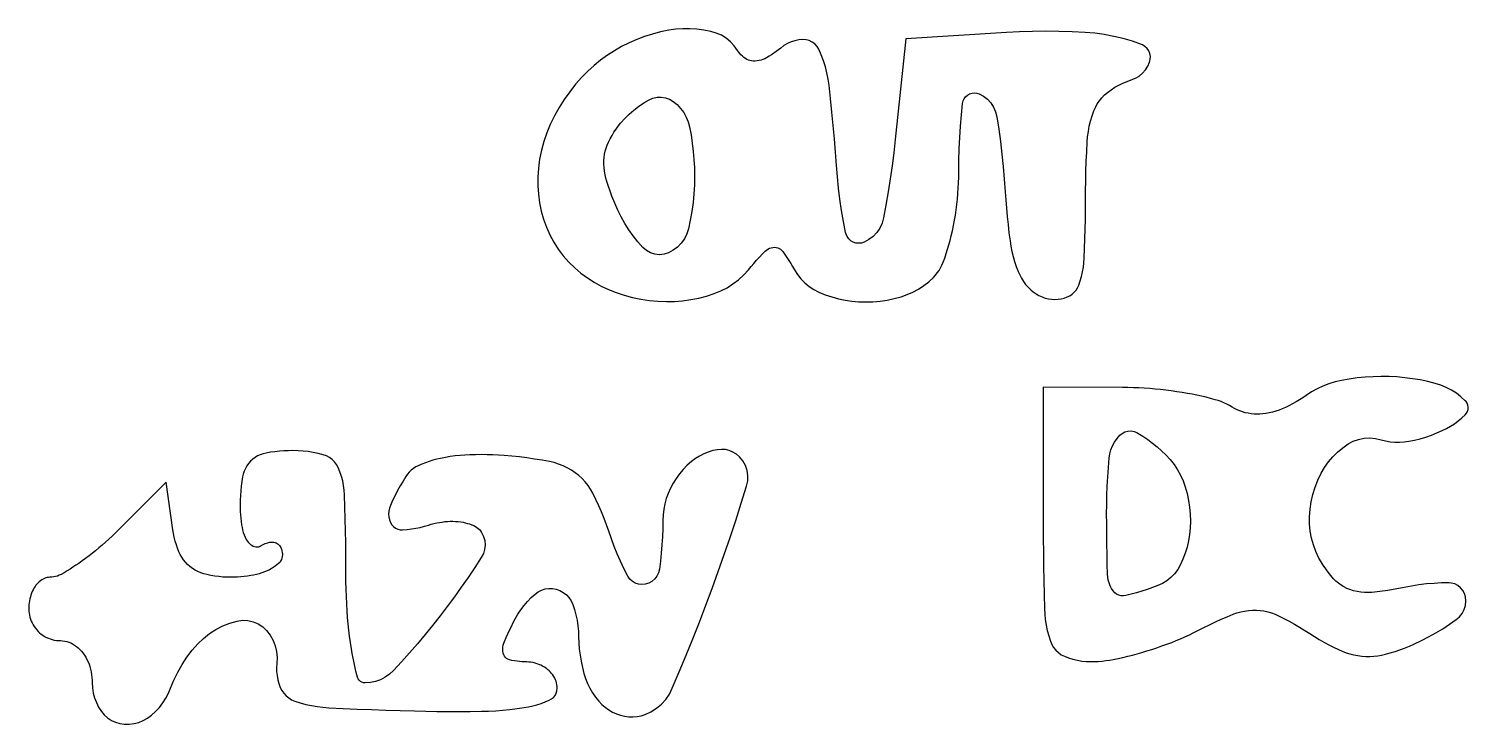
# Model space of a CAD drawing. Header units: millimetres. Extents: x -134 to 134, y -49 to 49.
# Drawn here: x -95.96 to -88.96, y -12.38 to -9 of the extents above; entities that cross this region are included whole.
import ezdxf

# ---------------------------------------------------------------- set-up
doc = ezdxf.new("R2010")
doc.units = ezdxf.units.MM
doc.header["$LTSCALE"] = 10
doc.header["$MEASUREMENT"] = 0

# ---------------------------------------------------------------- blocks, each defined once
blk = doc.blocks.new('DT0B-ULTRA_v_1')
at = {"color": 7, "linetype": 'Continuous', "lineweight": -3}
for points in [[(-93.2724, -9.2329, 0), (-93.3033, -9.2676, 0), (-93.3323, -9.3041, 0), (-93.3592, -9.342, 0), (-93.384, -9.3814, 0), (-93.4066, -9.4221, 0), (-93.427, -9.4639, 0), (-93.4438, -9.5047, 0), (-93.458, -9.5465, 0), (-93.4695, -9.5891, 0), (-93.4783, -9.6323, 0), (-93.4842, -9.6761, 0), (-93.4873, -9.7201, 0), (-93.4875, -9.7616, 0), (-93.4847, -9.8031, 0), (-93.4791, -9.8442, 0), (-93.4706, -9.8849, 0), (-93.4593, -9.9248, 0), (-93.4452, -9.9639, 0), (-93.4288, -10.0008, 0), (-93.4096, -10.0364, 0), (-93.3878, -10.0704, 0), (-93.3635, -10.1026, 0), (-93.3368, -10.133, 0), (-93.3079, -10.1612, 0), (-93.2779, -10.1866, 0), (-93.2463, -10.21, 0), (-93.2133, -10.2313, 0), (-93.1789, -10.2503, 0), (-93.1433, -10.2671, 0), (-93.1067, -10.2815, 0), (-93.0671, -10.2944, 0), (-93.0268, -10.3051, 0), (-92.986, -10.3135, 0), (-92.9448, -10.3197, 0), (-92.9033, -10.3236, 0), (-92.8617, -10.3252, 0), (-92.8222, -10.3245, 0), (-92.7828, -10.3215, 0), (-92.7436, -10.3162, 0), (-92.7048, -10.3086, 0), (-92.6666, -10.2987, 0), (-92.6289, -10.2866, 0), (-92.5972, -10.2738, 0), (-92.5668, -10.2582, 0), (-92.5379, -10.2399, 0), (-92.5107, -10.2191, 0), (-92.4856, -10.1959, 0), (-92.4626, -10.1706, 0), (-92.4495, -10.1552, 0), (-92.4363, -10.1399, 0), (-92.4229, -10.1247, 0), (-92.4093, -10.1098, 0), (-92.3955, -10.095, 0), (-92.3815, -10.0805, 0), (-92.3752, -10.0748, 0), (-92.3683, -10.0701, 0), (-92.3607, -10.0663, 0), (-92.3528, -10.0636, 0), (-92.3445, -10.0619, 0), (-92.3361, -10.0613, 0), (-92.3283, -10.062, 0), (-92.3206, -10.0638, 0), (-92.3133, -10.0668, 0), (-92.3066, -10.071, 0), (-92.3007, -10.0761, 0), (-92.2956, -10.0821, 0), (-92.2855, -10.0964, 0), (-92.2757, -10.1109, 0), (-92.2662, -10.1256, 0), (-92.2569, -10.1404, 0), (-92.2479, -10.1554, 0), (-92.2393, -10.1706, 0), (-92.2246, -10.1938, 0), (-92.2076, -10.2153, 0), (-92.1883, -10.2348, 0), (-92.1671, -10.2522, 0), (-92.1442, -10.2672, 0), (-92.1198, -10.2796, 0), (-92.089, -10.2922, 0), (-92.0575, -10.3029, 0), (-92.0254, -10.3117, 0), (-91.9929, -10.3185, 0), (-91.96, -10.3234, 0), (-91.9269, -10.3262, 0), (-91.8921, -10.3271, 0), (-91.8573, -10.326, 0), (-91.8227, -10.3229, 0), (-91.7883, -10.3179, 0), (-91.7542, -10.3108, 0), (-91.7206, -10.3018, 0), (-91.6915, -10.2918, 0), (-91.6632, -10.2794, 0), (-91.6361, -10.2647, 0), (-91.6103, -10.2478, 0), (-91.586, -10.2289, 0), (-91.5633, -10.208, 0), (-91.5533, -10.1972, 0), (-91.544, -10.1858, 0), (-91.5356, -10.1737, 0), (-91.5281, -10.1611, 0), (-91.5214, -10.148, 0), (-91.5157, -10.1344, 0), (-91.508, -10.1134, 0), (-91.5008, -10.0922, 0), (-91.4939, -10.0709, 0), (-91.4876, -10.0494, 0), (-91.4816, -10.0278, 0), (-91.4762, -10.0061, 0), (-91.4704, -9.9808, 0), (-91.4651, -9.9553, 0), (-91.4603, -9.9297, 0), (-91.456, -9.9041, 0), (-91.4523, -9.8784, 0), (-91.449, -9.8526, 0), (-91.4463, -9.8262, 0), (-91.444, -9.7998, 0), (-91.4422, -9.7734, 0), (-91.441, -9.7469, 0), (-91.4402, -9.7205, 0), (-91.44, -9.694, 0), (-91.4394, -9.6383, 0), (-91.4378, -9.5827, 0), (-91.4352, -9.5271, 0), (-91.4315, -9.4715, 0), (-91.4268, -9.4161, 0), (-91.421, -9.3607, 0), (-91.4184, -9.349, 0), (-91.4134, -9.338, 0), (-91.4063, -9.3283, 0), (-91.3972, -9.3203, 0), (-91.3868, -9.3144, 0), (-91.3753, -9.3108, 0), (-91.3633, -9.3096, 0), (-91.3513, -9.311, 0), (-91.3411, -9.3143, 0), (-91.3195, -9.3258, 0), (-91.3001, -9.3407, 0), (-91.2835, -9.3587, 0), (-91.2702, -9.3792, 0), (-91.2605, -9.4017, 0), (-91.2547, -9.4254, 0), (-91.2456, -9.486, 0), (-91.2375, -9.5468, 0), (-91.2303, -9.6076, 0), (-91.224, -9.6686, 0), (-91.2187, -9.7296, 0), (-91.2143, -9.7907, 0), (-91.2115, -9.8307, 0), (-91.2082, -9.8708, 0), (-91.2044, -9.9107, 0), (-91.2002, -9.9506, 0), (-91.1955, -9.9905, 0), (-91.1903, -10.0303, 0), (-91.1863, -10.0558, 0), (-91.1813, -10.0811, 0), (-91.1752, -10.1062, 0), (-91.168, -10.1309, 0), (-91.1598, -10.1554, 0), (-91.1506, -10.1795, 0), (-91.1433, -10.196, 0), (-91.1348, -10.2119, 0), (-91.1251, -10.2271, 0), (-91.1144, -10.2416, 0), (-91.1027, -10.2552, 0), (-91.09, -10.268, 0), (-91.0774, -10.2787, 0), (-91.064, -10.2882, 0), (-91.0497, -10.2963, 0), (-91.0346, -10.3031, 0), (-91.0191, -10.3084, 0), (-91.0031, -10.3122, 0), (-90.9877, -10.3144, 0), (-90.9722, -10.3151, 0), (-90.9568, -10.3143, 0), (-90.9415, -10.312, 0), (-90.9264, -10.3083, 0), (-90.9118, -10.3031, 0), (-90.8995, -10.2971, 0), (-90.8882, -10.2894, 0), (-90.878, -10.2803, 0), (-90.8691, -10.2698, 0), (-90.8618, -10.2583, 0), (-90.8561, -10.2458, 0), (-90.8488, -10.2245, 0), (-90.8426, -10.2028, 0), (-90.8375, -10.1808, 0), (-90.8336, -10.1586, 0), (-90.8308, -10.1362, 0), (-90.8293, -10.1137, 0), (-90.8274, -10.0668, 0), (-90.8259, -10.0198, 0), (-90.8247, -9.9728, 0), (-90.8238, -9.9258, 0), (-90.8233, -9.8788, 0), (-90.8232, -9.8318, 0), (-90.8229, -9.7846, 0), (-90.8223, -9.7373, 0), (-90.8211, -9.6901, 0), (-90.8195, -9.6429, 0), (-90.8175, -9.5958, 0), (-90.815, -9.5486, 0), (-90.8129, -9.5229, 0), (-90.8094, -9.4973, 0), (-90.8047, -9.4719, 0), (-90.7987, -9.4468, 0), (-90.7914, -9.4221, 0), (-90.7828, -9.3977, 0), (-90.7753, -9.3804, 0), (-90.7662, -9.3637, 0), (-90.7557, -9.348, 0), (-90.7438, -9.3333, 0), (-90.7306, -9.3198, 0), (-90.7162, -9.3074, 0), (-90.6986, -9.2945, 0), (-90.6803, -9.2826, 0), (-90.6612, -9.2719, 0), (-90.6416, -9.2623, 0), (-90.6214, -9.2538, 0), (-90.6008, -9.2466, 0), (-90.5809, -9.2386, 0), (-90.5625, -9.2276, 0), (-90.546, -9.2139, 0), (-90.5318, -9.1978, 0), (-90.5202, -9.1798, 0), (-90.5115, -9.1602, 0), (-90.5081, -9.1464, 0), (-90.5078, -9.1322, 0), (-90.5104, -9.1183, 0), (-90.5158, -9.1052, 0), (-90.5238, -9.0935, 0), (-90.5341, -9.0838, 0), (-90.5462, -9.0764, 0), (-90.5513, -9.0742, 0), (-90.5955, -9.0586, 0), (-90.6404, -9.0454, 0), (-90.6859, -9.0344, 0), (-90.732, -9.0257, 0), (-90.7784, -9.0193, 0), (-90.825, -9.0153, 0), (-90.8889, -9.0122, 0), (-90.9527, -9.0103, 0), (-91.0166, -9.0097, 0), (-91.0805, -9.0104, 0), (-91.1444, -9.0124, 0), (-91.2082, -9.0158, 0), (-91.6969, -9.0463, 0), (-91.7483, -9.5372, 0), (-91.7555, -9.6011, 0), (-91.7637, -9.6649, 0), (-91.7728, -9.7285, 0), (-91.7829, -9.792, 0), (-91.7939, -9.8554, 0), (-91.8059, -9.9186, 0), (-91.813, -9.9437, 0), (-91.824, -9.9674, 0), (-91.8386, -9.989, 0), (-91.8566, -10.0081, 0), (-91.8773, -10.024, 0), (-91.9003, -10.0364, 0), (-91.9132, -10.0405, 0), (-91.9267, -10.0419, 0), (-91.9402, -10.0404, 0), (-91.953, -10.0362, 0), (-91.9648, -10.0293, 0), (-91.9748, -10.0202, 0), (-91.9827, -10.0092, 0), (-91.9882, -9.9968, 0), (-91.99, -9.99, 0), (-92.0003, -9.9359, 0), (-92.0096, -9.8817, 0), (-92.0176, -9.8273, 0), (-92.0245, -9.7727, 0), (-92.0301, -9.718, 0), (-92.0346, -9.6631, 0), (-92.0395, -9.598, 0), (-92.0449, -9.5328, 0), (-92.0507, -9.4677, 0), (-92.0569, -9.4027, 0), (-92.0636, -9.3377, 0), (-92.0708, -9.2727, 0), (-92.0751, -9.2424, 0), (-92.0811, -9.2124, 0), (-92.0887, -9.1828, 0), (-92.0979, -9.1536, 0), (-92.1087, -9.125, 0), (-92.121, -9.097, 0), (-92.1292, -9.0834, 0), (-92.1399, -9.0715, 0), (-92.1526, -9.062, 0), (-92.167, -9.0551, 0), (-92.1824, -9.0511, 0), (-92.1983, -9.0501, 0), (-92.2177, -9.0519, 0), (-92.2369, -9.0558, 0), (-92.2555, -9.0617, 0), (-92.2733, -9.0697, 0), (-92.2901, -9.0795, 0), (-92.3058, -9.0912, 0), (-92.3166, -9.0999, 0), (-92.3277, -9.1083, 0), (-92.339, -9.1164, 0), (-92.3506, -9.1241, 0), (-92.3623, -9.1315, 0), (-92.3743, -9.1386, 0), (-92.3831, -9.1432, 0), (-92.3922, -9.147, 0), (-92.4016, -9.1502, 0), (-92.4112, -9.1526, 0), (-92.421, -9.1543, 0), (-92.4309, -9.1553, 0), (-92.4391, -9.1553, 0), (-92.4472, -9.1544, 0), (-92.4552, -9.1527, 0), (-92.463, -9.1501, 0), (-92.4705, -9.1468, 0), (-92.4775, -9.1426, 0), (-92.4851, -9.1372, 0), (-92.4923, -9.1312, 0), (-92.4991, -9.1248, 0), (-92.5053, -9.1179, 0), (-92.5111, -9.1105, 0), (-92.5163, -9.1027, 0), (-92.532, -9.0806, 0), (-92.5505, -9.0608, 0), (-92.5715, -9.0436, 0), (-92.5946, -9.0293, 0), (-92.6193, -9.0182, 0), (-92.6453, -9.0104, 0), (-92.6792, -9.0039, 0), (-92.7134, -8.9996, 0), (-92.7477, -8.9975, 0), (-92.7822, -8.9977, 0), (-92.8166, -9.0002, 0), (-92.8507, -9.0049, 0), (-92.8904, -9.0129, 0), (-92.9297, -9.023, 0), (-92.9683, -9.0352, 0), (-93.0062, -9.0495, 0), (-93.0433, -9.0658, 0), (-93.0794, -9.0842, 0), (-93.1148, -9.1045, 0), (-93.1489, -9.1268, 0), (-93.1819, -9.1508, 0), (-93.2135, -9.1765, 0), (-93.2437, -9.2039, 0), (-93.2724, -9.2329, 0)], [(-92.7249, -9.7145, 0), (-92.7258, -9.7577, 0), (-92.7282, -9.8007, 0), (-92.7324, -9.8436, 0), (-92.7381, -9.8864, 0), (-92.7455, -9.9289, 0), (-92.7545, -9.9711, 0), (-92.7624, -9.9961, 0), (-92.7741, -10.0196, 0), (-92.7892, -10.041, 0), (-92.8074, -10.0599, 0), (-92.8283, -10.0757, 0), (-92.8514, -10.0882, 0), (-92.873, -10.0951, 0), (-92.8955, -10.0976, 0), (-92.918, -10.0953, 0), (-92.9396, -10.0885, 0), (-92.9594, -10.0774, 0), (-92.9764, -10.0626, 0), (-93.0007, -10.035, 0), (-93.0235, -10.0061, 0), (-93.0448, -9.9761, 0), (-93.0644, -9.945, 0), (-93.0822, -9.9129, 0), (-93.0984, -9.8798, 0), (-93.1084, -9.8573, 0), (-93.1179, -9.8346, 0), (-93.127, -9.8116, 0), (-93.1355, -9.7885, 0), (-93.1437, -9.7652, 0), (-93.1513, -9.7418, 0), (-93.156, -9.7251, 0), (-93.1598, -9.7081, 0), (-93.1627, -9.6909, 0), (-93.1646, -9.6736, 0), (-93.1654, -9.6562, 0), (-93.1654, -9.6388, 0), (-93.1643, -9.6235, 0), (-93.1622, -9.6082, 0), (-93.1591, -9.5931, 0), (-93.1549, -9.5782, 0), (-93.1497, -9.5637, 0), (-93.1436, -9.5496, 0), (-93.1353, -9.5332, 0), (-93.1264, -9.5172, 0), (-93.1169, -9.5015, 0), (-93.1067, -9.4863, 0), (-93.0958, -9.4715, 0), (-93.0844, -9.4572, 0), (-93.0646, -9.4347, 0), (-93.0433, -9.4136, 0), (-93.0207, -9.3938, 0), (-92.997, -9.3755, 0), (-92.9721, -9.3588, 0), (-92.9462, -9.3437, 0), (-92.9274, -9.3357, 0), (-92.9073, -9.3312, 0), (-92.8868, -9.3306, 0), (-92.8666, -9.3338, 0), (-92.8473, -9.3407, 0), (-92.8296, -9.351, 0), (-92.81, -9.3669, 0), (-92.7926, -9.3852, 0), (-92.7775, -9.4055, 0), (-92.7652, -9.4274, 0), (-92.7556, -9.4508, 0), (-92.7491, -9.4752, 0), (-92.7417, -9.5146, 0), (-92.7357, -9.5544, 0), (-92.731, -9.5942, 0), (-92.7276, -9.6343, 0), (-92.7256, -9.6744, 0), (-92.7249, -9.7145, 0)], [(-89.7502, -10.7827, 0), (-89.7662, -10.7937, 0), (-89.7826, -10.8043, 0), (-89.7993, -10.8143, 0), (-89.8163, -10.8239, 0), (-89.8336, -10.833, 0), (-89.8511, -10.8416, 0), (-89.8662, -10.8483, 0), (-89.8817, -10.8543, 0), (-89.8974, -10.8595, 0), (-89.9133, -10.864, 0), (-89.9295, -10.8677, 0), (-89.9458, -10.8707, 0), (-89.9602, -10.8725, 0), (-89.9747, -10.8736, 0), (-89.9892, -10.8738, 0), (-90.0037, -10.8732, 0), (-90.0182, -10.8718, 0), (-90.0325, -10.8695, 0), (-90.0461, -10.8666, 0), (-90.0595, -10.8627, 0), (-90.0727, -10.8581, 0), (-90.0855, -10.8526, 0), (-90.0979, -10.8463, 0), (-90.1099, -10.8392, 0), (-90.1229, -10.8315, 0), (-90.1361, -10.8244, 0), (-90.1498, -10.818, 0), (-90.1637, -10.8123, 0), (-90.1779, -10.8073, 0), (-90.1923, -10.803, 0), (-90.2146, -10.7971, 0), (-90.2371, -10.7916, 0), (-90.2596, -10.7864, 0), (-90.2822, -10.7815, 0), (-90.3049, -10.7769, 0), (-90.3276, -10.7727, 0), (-90.3537, -10.7682, 0), (-90.3798, -10.7641, 0), (-90.406, -10.7604, 0), (-90.4322, -10.7571, 0), (-90.4585, -10.7542, 0), (-90.4848, -10.7516, 0), (-90.5112, -10.7494, 0), (-90.5376, -10.7476, 0), (-90.564, -10.7461, 0), (-90.5904, -10.7451, 0), (-90.6168, -10.7444, 0), (-90.6433, -10.7441, 0), (-91.0288, -10.7425, 0), (-91.0288, -11.4107, 0), (-91.0286, -11.4789, 0), (-91.0281, -11.5471, 0), (-91.0274, -11.6153, 0), (-91.0263, -11.6835, 0), (-91.0249, -11.7517, 0), (-91.0232, -11.8199, 0), (-91.0218, -11.8469, 0), (-91.019, -11.8738, 0), (-91.0148, -11.9005, 0), (-91.0093, -11.927, 0), (-91.0024, -11.9532, 0), (-90.9942, -11.9789, 0), (-90.9874, -11.9947, 0), (-90.9786, -12.0095, 0), (-90.9678, -12.0228, 0), (-90.9552, -12.0345, 0), (-90.9412, -12.0444, 0), (-90.9259, -12.0522, 0), (-90.9054, -12.0602, 0), (-90.8844, -12.0667, 0), (-90.863, -12.0718, 0), (-90.8413, -12.0754, 0), (-90.8194, -12.0776, 0), (-90.7975, -12.0783, 0), (-90.7791, -12.0779, 0), (-90.7609, -12.077, 0), (-90.7426, -12.0755, 0), (-90.7244, -12.0734, 0), (-90.7063, -12.0707, 0), (-90.6883, -12.0674, 0), (-90.6648, -12.0626, 0), (-90.6415, -12.0575, 0), (-90.6182, -12.052, 0), (-90.595, -12.0461, 0), (-90.5719, -12.0399, 0), (-90.5489, -12.0334, 0), (-90.5245, -12.0261, 0), (-90.5002, -12.0185, 0), (-90.476, -12.0105, 0), (-90.452, -12.0021, 0), (-90.428, -11.9934, 0), (-90.4042, -11.9844, 0), (-90.3824, -11.9757, 0), (-90.3608, -11.9667, 0), (-90.3394, -11.9572, 0), (-90.3182, -11.9473, 0), (-90.2971, -11.9371, 0), (-90.2762, -11.9264, 0), (-90.2483, -11.9121, 0), (-90.2201, -11.8983, 0), (-90.1916, -11.885, 0), (-90.163, -11.8721, 0), (-90.1341, -11.8598, 0), (-90.105, -11.8479, 0), (-90.0869, -11.8414, 0), (-90.0685, -11.8361, 0), (-90.0497, -11.8321, 0), (-90.0307, -11.8294, 0), (-90.0115, -11.828, 0), (-89.9923, -11.8279, 0), (-89.9736, -11.8291, 0), (-89.9551, -11.8316, 0), (-89.9369, -11.8355, 0), (-89.9189, -11.8406, 0), (-89.9013, -11.8471, 0), (-89.8843, -11.8547, 0), (-89.8583, -11.8679, 0), (-89.8325, -11.8817, 0), (-89.807, -11.8959, 0), (-89.7818, -11.9106, 0), (-89.7569, -11.9259, 0), (-89.7323, -11.9417, 0), (-89.7098, -11.9561, 0), (-89.6869, -11.9699, 0), (-89.6637, -11.9832, 0), (-89.6402, -11.996, 0), (-89.6164, -12.0083, 0), (-89.5924, -12.0199, 0), (-89.5743, -12.0278, 0), (-89.5557, -12.0347, 0), (-89.5368, -12.0405, 0), (-89.5176, -12.0453, 0), (-89.4982, -12.0489, 0), (-89.4786, -12.0515, 0), (-89.4595, -12.0528, 0), (-89.4404, -12.053, 0), (-89.4213, -12.0521, 0), (-89.4022, -12.05, 0), (-89.3834, -12.0468, 0), (-89.3647, -12.0425, 0), (-89.341, -12.0359, 0), (-89.3174, -12.0286, 0), (-89.2941, -12.0207, 0), (-89.271, -12.0121, 0), (-89.2481, -12.0028, 0), (-89.2256, -11.9929, 0), (-89.1897, -11.9759, 0), (-89.1544, -11.9576, 0), (-89.1198, -11.9383, 0), (-89.0858, -11.9178, 0), (-89.0524, -11.8962, 0), (-89.0198, -11.8736, 0), (-89.0041, -11.8598, 0), (-88.9911, -11.8434, 0), (-88.9814, -11.8248, 0), (-88.9754, -11.8047, 0), (-88.9732, -11.7839, 0), (-88.9749, -11.763, 0), (-88.9796, -11.7465, 0), (-88.9876, -11.7314, 0), (-88.9986, -11.7183, 0), (-89.0122, -11.7077, 0), (-89.0276, -11.7002, 0), (-89.0442, -11.696, 0), (-89.0546, -11.6952, 0), (-89.0914, -11.6954, 0), (-89.1282, -11.6971, 0), (-89.1649, -11.7001, 0), (-89.2015, -11.7045, 0), (-89.2379, -11.7103, 0), (-89.274, -11.7175, 0), (-89.3, -11.7229, 0), (-89.3261, -11.7278, 0), (-89.3522, -11.732, 0), (-89.3785, -11.7356, 0), (-89.4049, -11.7387, 0), (-89.4313, -11.7412, 0), (-89.4491, -11.742, 0), (-89.467, -11.7416, 0), (-89.4848, -11.74, 0), (-89.5025, -11.7371, 0), (-89.5199, -11.733, 0), (-89.537, -11.7278, 0), (-89.5519, -11.7219, 0), (-89.5663, -11.7147, 0), (-89.5801, -11.7064, 0), (-89.5931, -11.6969, 0), (-89.6053, -11.6864, 0), (-89.6166, -11.6749, 0), (-89.6301, -11.6593, 0), (-89.6429, -11.6432, 0), (-89.6551, -11.6266, 0), (-89.6666, -11.6094, 0), (-89.6775, -11.5919, 0), (-89.6876, -11.5739, 0), (-89.7026, -11.5426, 0), (-89.7148, -11.51, 0), (-89.7241, -11.4766, 0), (-89.7304, -11.4424, 0), (-89.7336, -11.4078, 0), (-89.7338, -11.3731, 0), (-89.731, -11.3363, 0), (-89.7255, -11.2999, 0), (-89.7174, -11.2639, 0), (-89.7065, -11.2287, 0), (-89.6931, -11.1944, 0), (-89.6772, -11.1611, 0), (-89.6608, -11.1328, 0), (-89.6419, -11.1061, 0), (-89.6207, -11.0812, 0), (-89.5975, -11.0582, 0), (-89.5723, -11.0373, 0), (-89.5453, -11.0187, 0), (-89.5209, -11.0058, 0), (-89.4948, -10.9964, 0), (-89.4676, -10.9909, 0), (-89.44, -10.9893, 0), (-89.4124, -10.9917, 0), (-89.3854, -10.9979, 0), (-89.3634, -11.0038, 0), (-89.3411, -11.0079, 0), (-89.3184, -11.0101, 0), (-89.2957, -11.0105, 0), (-89.273, -11.009, 0), (-89.2505, -11.0058, 0), (-89.2226, -10.9999, 0), (-89.195, -10.993, 0), (-89.1676, -10.9848, 0), (-89.1407, -10.9756, 0), (-89.1141, -10.9652, 0), (-89.088, -10.9538, 0), (-89.0677, -10.9436, 0), (-89.048, -10.9323, 0), (-89.0289, -10.92, 0), (-89.0106, -10.9066, 0), (-88.9931, -10.8921, 0), (-88.9764, -10.8767, 0), (-88.9699, -10.8689, 0), (-88.9652, -10.86, 0), (-88.9625, -10.8502, 0), (-88.9618, -10.8401, 0), (-88.9633, -10.8301, 0), (-88.9668, -10.8206, 0), (-88.9722, -10.8121, 0), (-88.976, -10.8079, 0), (-88.9969, -10.7887, 0), (-89.0195, -10.7714, 0), (-89.0435, -10.7561, 0), (-89.0687, -10.743, 0), (-89.0949, -10.7322, 0), (-89.1221, -10.7237, 0), (-89.1588, -10.7147, 0), (-89.1959, -10.7071, 0), (-89.2333, -10.7008, 0), (-89.2709, -10.696, 0), (-89.3086, -10.6926, 0), (-89.3464, -10.6907, 0), (-89.3853, -10.6902, 0), (-89.4241, -10.6911, 0), (-89.4629, -10.6934, 0), (-89.5016, -10.6973, 0), (-89.5401, -10.7025, 0), (-89.5784, -10.7092, 0), (-89.609, -10.7163, 0), (-89.639, -10.7255, 0), (-89.6682, -10.7368, 0), (-89.6966, -10.7502, 0), (-89.7239, -10.7655, 0), (-89.7502, -10.7827, 0)], [(-90.4325, -11.0715, 0), (-90.4117, -11.094, 0), (-90.3928, -11.1182, 0), (-90.3759, -11.1438, 0), (-90.3611, -11.1707, 0), (-90.3485, -11.1988, 0), (-90.3383, -11.2277, 0), (-90.3292, -11.2603, 0), (-90.3222, -11.2934, 0), (-90.3171, -11.3269, 0), (-90.3141, -11.3606, 0), (-90.3131, -11.3945, 0), (-90.3142, -11.4283, 0), (-90.3171, -11.4594, 0), (-90.3222, -11.4903, 0), (-90.3292, -11.5207, 0), (-90.3383, -11.5507, 0), (-90.3493, -11.5799, 0), (-90.3622, -11.6084, 0), (-90.3748, -11.6303, 0), (-90.39, -11.6504, 0), (-90.4076, -11.6686, 0), (-90.4273, -11.6844, 0), (-90.4488, -11.6976, 0), (-90.4718, -11.7081, 0), (-90.4973, -11.7176, 0), (-90.523, -11.7266, 0), (-90.5488, -11.735, 0), (-90.5749, -11.7428, 0), (-90.6011, -11.7502, 0), (-90.6274, -11.757, 0), (-90.6388, -11.7586, 0), (-90.6503, -11.758, 0), (-90.6614, -11.7551, 0), (-90.6718, -11.75, 0), (-90.6809, -11.743, 0), (-90.6885, -11.7343, 0), (-90.6964, -11.722, 0), (-90.7031, -11.7089, 0), (-90.7084, -11.6952, 0), (-90.7124, -11.6811, 0), (-90.715, -11.6666, 0), (-90.7162, -11.652, 0), (-90.7174, -11.6032, 0), (-90.7185, -11.5544, 0), (-90.7193, -11.5057, 0), (-90.7199, -11.4569, 0), (-90.7202, -11.4081, 0), (-90.7204, -11.3593, 0), (-90.72, -11.3141, 0), (-90.719, -11.2688, 0), (-90.7174, -11.2236, 0), (-90.715, -11.1784, 0), (-90.712, -11.1332, 0), (-90.7084, -11.0881, 0), (-90.7053, -11.0674, 0), (-90.6998, -11.0471, 0), (-90.6921, -11.0276, 0), (-90.6821, -11.0092, 0), (-90.6701, -10.992, 0), (-90.6561, -10.9763, 0), (-90.6445, -10.9669, 0), (-90.6312, -10.9601, 0), (-90.6168, -10.9563, 0), (-90.6019, -10.9555, 0), (-90.5871, -10.9578, 0), (-90.5732, -10.9632, 0), (-90.5692, -10.9654, 0), (-90.5447, -10.9806, 0), (-90.5208, -10.9969, 0), (-90.4975, -11.0141, 0), (-90.4751, -11.0323, 0), (-90.4534, -11.0515, 0), (-90.4325, -11.0715, 0)], [(-94.9351, -11.314, 0), (-94.9349, -11.3305, 0), (-94.9343, -11.347, 0), (-94.9334, -11.3635, 0), (-94.932, -11.38, 0), (-94.9302, -11.3965, 0), (-94.9281, -11.4128, 0), (-94.926, -11.425, 0), (-94.9232, -11.4371, 0), (-94.9198, -11.449, 0), (-94.9157, -11.4606, 0), (-94.9109, -11.4721, 0), (-94.9056, -11.4832, 0), (-94.9016, -11.4901, 0), (-94.8968, -11.4964, 0), (-94.8914, -11.5023, 0), (-94.8854, -11.5075, 0), (-94.8789, -11.512, 0), (-94.8719, -11.5158, 0), (-94.8654, -11.5182, 0), (-94.8587, -11.5195, 0), (-94.8518, -11.5197, 0), (-94.845, -11.5187, 0), (-94.8385, -11.5166, 0), (-94.8323, -11.5135, 0), (-94.8262, -11.51, 0), (-94.8199, -11.5067, 0), (-94.8134, -11.5039, 0), (-94.8067, -11.5013, 0), (-94.7999, -11.4992, 0), (-94.793, -11.4974, 0), (-94.7875, -11.4965, 0), (-94.7818, -11.4961, 0), (-94.7761, -11.4963, 0), (-94.7705, -11.4972, 0), (-94.765, -11.4986, 0), (-94.7597, -11.5006, 0), (-94.755, -11.503, 0), (-94.7507, -11.506, 0), (-94.7467, -11.5095, 0), (-94.7431, -11.5134, 0), (-94.7401, -11.5177, 0), (-94.7376, -11.5224, 0), (-94.7351, -11.5281, 0), (-94.7331, -11.5341, 0), (-94.7316, -11.5402, 0), (-94.7304, -11.5463, 0), (-94.7298, -11.5526, 0), (-94.7295, -11.5589, 0), (-94.7301, -11.5667, 0), (-94.7317, -11.5743, 0), (-94.7344, -11.5816, 0), (-94.7381, -11.5885, 0), (-94.7427, -11.5949, 0), (-94.7481, -11.6005, 0), (-94.7564, -11.6076, 0), (-94.7651, -11.6142, 0), (-94.7741, -11.6203, 0), (-94.7834, -11.626, 0), (-94.793, -11.6311, 0), (-94.8029, -11.6357, 0), (-94.8159, -11.6411, 0), (-94.8292, -11.6459, 0), (-94.8426, -11.6502, 0), (-94.8562, -11.6539, 0), (-94.8699, -11.6571, 0), (-94.8837, -11.6597, 0), (-94.8995, -11.6622, 0), (-94.9154, -11.6642, 0), (-94.9314, -11.6657, 0), (-94.9474, -11.6668, 0), (-94.9634, -11.6675, 0), (-94.9794, -11.6677, 0), (-94.9992, -11.6674, 0), (-95.0191, -11.6663, 0), (-95.0388, -11.6645, 0), (-95.0585, -11.6619, 0), (-95.0781, -11.6587, 0), (-95.0976, -11.6547, 0), (-95.1124, -11.6508, 0), (-95.1269, -11.6458, 0), (-95.1409, -11.6396, 0), (-95.1545, -11.6324, 0), (-95.1674, -11.6241, 0), (-95.1796, -11.6148, 0), (-95.1908, -11.6049, 0), (-95.2011, -11.5942, 0), (-95.2105, -11.5826, 0), (-95.2189, -11.5703, 0), (-95.2262, -11.5573, 0), (-95.2325, -11.5438, 0), (-95.2394, -11.5265, 0), (-95.2454, -11.5089, 0), (-95.2507, -11.4911, 0), (-95.2553, -11.473, 0), (-95.2591, -11.4548, 0), (-95.2621, -11.4364, 0), (-95.2949, -11.2051, 0), (-95.5262, -11.4364, 0), (-95.5417, -11.4517, 0), (-95.5574, -11.4668, 0), (-95.5734, -11.4817, 0), (-95.5895, -11.4963, 0), (-95.6058, -11.5108, 0), (-95.6223, -11.525, 0), (-95.638, -11.5381, 0), (-95.654, -11.551, 0), (-95.6701, -11.5636, 0), (-95.6865, -11.5759, 0), (-95.703, -11.588, 0), (-95.7198, -11.5998, 0), (-95.7338, -11.6093, 0), (-95.7481, -11.6187, 0), (-95.7624, -11.6278, 0), (-95.777, -11.6367, 0), (-95.7916, -11.6453, 0), (-95.8064, -11.6537, 0), (-95.8148, -11.6579, 0), (-95.8235, -11.6614, 0), (-95.8325, -11.6642, 0), (-95.8417, -11.6661, 0), (-95.851, -11.6673, 0), (-95.8603, -11.6677, 0), (-95.8672, -11.6681, 0), (-95.8741, -11.6691, 0), (-95.8808, -11.6708, 0), (-95.8873, -11.6731, 0), (-95.8936, -11.676, 0), (-95.8995, -11.6796, 0), (-95.906, -11.6842, 0), (-95.9121, -11.6892, 0), (-95.9179, -11.6947, 0), (-95.9233, -11.7004, 0), (-95.9283, -11.7066, 0), (-95.9329, -11.713, 0), (-95.9378, -11.7208, 0), (-95.9422, -11.7288, 0), (-95.9462, -11.7371, 0), (-95.9498, -11.7455, 0), (-95.9528, -11.7542, 0), (-95.9554, -11.763, 0), (-95.9578, -11.7726, 0), (-95.9597, -11.7824, 0), (-95.9612, -11.7922, 0), (-95.9623, -11.8021, 0), (-95.9629, -11.812, 0), (-95.9631, -11.8219, 0), (-95.9628, -11.832, 0), (-95.9618, -11.842, 0), (-95.9601, -11.8519, 0), (-95.9578, -11.8617, 0), (-95.9549, -11.8714, 0), (-95.9513, -11.8808, 0), (-95.9472, -11.89, 0), (-95.9424, -11.8989, 0), (-95.937, -11.9074, 0), (-95.9311, -11.9156, 0), (-95.9247, -11.9234, 0), (-95.9178, -11.9308, 0), (-95.9105, -11.9377, 0), (-95.9026, -11.9441, 0), (-95.8944, -11.95, 0), (-95.8859, -11.9554, 0), (-95.877, -11.9602, 0), (-95.8678, -11.9643, 0), (-95.8584, -11.9679, 0), (-95.8487, -11.9708, 0), (-95.8389, -11.9731, 0), (-95.829, -11.9748, 0), (-95.819, -11.9758, 0), (-95.8089, -11.9761, 0), (-95.7986, -11.9766, 0), (-95.7884, -11.9779, 0), (-95.7783, -11.9801, 0), (-95.7684, -11.9832, 0), (-95.7589, -11.9871, 0), (-95.7497, -11.9919, 0), (-95.7402, -11.9978, 0), (-95.7311, -12.0043, 0), (-95.7225, -12.0114, 0), (-95.7143, -12.0191, 0), (-95.7067, -12.0274, 0), (-95.6997, -12.0361, 0), (-95.6925, -12.0463, 0), (-95.6859, -12.0569, 0), (-95.68, -12.0679, 0), (-95.6747, -12.0792, 0), (-95.6701, -12.0908, 0), (-95.6662, -12.1026, 0), (-95.6627, -12.1155, 0), (-95.6599, -12.1286, 0), (-95.6576, -12.1418, 0), (-95.656, -12.155, 0), (-95.655, -12.1684, 0), (-95.6547, -12.1817, 0), (-95.6534, -12.2064, 0), (-95.6496, -12.2309, 0), (-95.6433, -12.2548, 0), (-95.6345, -12.2779, 0), (-95.6233, -12.3, 0), (-95.61, -12.3208, 0), (-95.5959, -12.3376, 0), (-95.5795, -12.3523, 0), (-95.5612, -12.3643, 0), (-95.5412, -12.3736, 0), (-95.5202, -12.3798, 0), (-95.4984, -12.3829, 0), (-95.4747, -12.3829, 0), (-95.4511, -12.38, 0), (-95.4281, -12.374, 0), (-95.406, -12.3652, 0), (-95.3853, -12.3536, 0), (-95.3662, -12.3395, 0), (-95.3462, -12.3211, 0), (-95.3278, -12.301, 0), (-95.3113, -12.2795, 0), (-95.2966, -12.2566, 0), (-95.284, -12.2325, 0), (-95.2735, -12.2074, 0), (-95.2574, -12.1679, 0), (-95.2388, -12.1296, 0), (-95.2176, -12.0925, 0), (-95.1941, -12.057, 0), (-95.1682, -12.023, 0), (-95.1402, -11.9909, 0), (-95.1135, -11.9649, 0), (-95.0843, -11.9417, 0), (-95.053, -11.9215, 0), (-95.0199, -11.9044, 0), (-94.9852, -11.8907, 0), (-94.9494, -11.8805, 0), (-94.9234, -11.8768, 0), (-94.8972, -11.8779, 0), (-94.8715, -11.8837, 0), (-94.8474, -11.894, 0), (-94.8254, -11.9085, 0), (-94.8064, -11.9266, 0), (-94.789, -11.9496, 0), (-94.775, -11.9747, 0), (-94.7645, -12.0016, 0), (-94.7579, -12.0296, 0), (-94.7552, -12.0583, 0), (-94.7564, -12.0871, 0), (-94.7579, -12.1069, 0), (-94.7576, -12.1267, 0), (-94.7557, -12.1465, 0), (-94.7521, -12.166, 0), (-94.7468, -12.1851, 0), (-94.74, -12.2037, 0), (-94.7325, -12.2187, 0), (-94.723, -12.2324, 0), (-94.7117, -12.2446, 0), (-94.6988, -12.2552, 0), (-94.6845, -12.2638, 0), (-94.6691, -12.2704, 0), (-94.6424, -12.2789, 0), (-94.6152, -12.2862, 0), (-94.5877, -12.2922, 0), (-94.56, -12.2969, 0), (-94.5321, -12.3003, 0), (-94.5041, -12.3024, 0), (-94.4346, -12.3059, 0), (-94.3651, -12.309, 0), (-94.2956, -12.3118, 0), (-94.226, -12.3143, 0), (-94.1565, -12.3165, 0), (-94.087, -12.3184, 0), (-94.0327, -12.3196, 0), (-93.9784, -12.3204, 0), (-93.9242, -12.3209, 0), (-93.8699, -12.321, 0), (-93.8156, -12.3207, 0), (-93.7613, -12.3201, 0), (-93.7266, -12.3191, 0), (-93.692, -12.3174, 0), (-93.6573, -12.3148, 0), (-93.6228, -12.3114, 0), (-93.5884, -12.3071, 0), (-93.554, -12.302, 0), (-93.533, -12.2982, 0), (-93.5122, -12.2935, 0), (-93.4916, -12.2879, 0), (-93.4712, -12.2815, 0), (-93.4511, -12.2742, 0), (-93.4314, -12.266, 0), (-93.4206, -12.26, 0), (-93.4112, -12.2521, 0), (-93.4035, -12.2424, 0), (-93.3978, -12.2315, 0), (-93.3943, -12.2197, 0), (-93.3931, -12.2074, 0), (-93.3934, -12.1989, 0), (-93.3945, -12.1905, 0), (-93.3962, -12.1822, 0), (-93.3986, -12.174, 0), (-93.4016, -12.1661, 0), (-93.4052, -12.1584, 0), (-93.4097, -12.1505, 0), (-93.4148, -12.143, 0), (-93.4203, -12.1358, 0), (-93.4262, -12.129, 0), (-93.4327, -12.1226, 0), (-93.4395, -12.1167, 0), (-93.4472, -12.1107, 0), (-93.4554, -12.1053, 0), (-93.4638, -12.1003, 0), (-93.4725, -12.0959, 0), (-93.4815, -12.092, 0), (-93.4907, -12.0886, 0), (-93.5005, -12.0857, 0), (-93.5104, -12.0832, 0), (-93.5204, -12.0814, 0), (-93.5306, -12.08, 0), (-93.5407, -12.0792, 0), (-93.551, -12.0789, 0), (-93.5635, -12.0786, 0), (-93.576, -12.0778, 0), (-93.5884, -12.0764, 0), (-93.6008, -12.0744, 0), (-93.6131, -12.0719, 0), (-93.6252, -12.0689, 0), (-93.6324, -12.0662, 0), (-93.6389, -12.0623, 0), (-93.6446, -12.0573, 0), (-93.6493, -12.0514, 0), (-93.6529, -12.0447, 0), (-93.6552, -12.0374, 0), (-93.6568, -12.0278, 0), (-93.6574, -12.018, 0), (-93.657, -12.0083, 0), (-93.6556, -11.9986, 0), (-93.6532, -11.9891, 0), (-93.6498, -11.9799, 0), (-93.6417, -11.9614, 0), (-93.6333, -11.9429, 0), (-93.6247, -11.9246, 0), (-93.6158, -11.9064, 0), (-93.6066, -11.8884, 0), (-93.5972, -11.8704, 0), (-93.5842, -11.8479, 0), (-93.5699, -11.8262, 0), (-93.5543, -11.8054, 0), (-93.5375, -11.7855, 0), (-93.5195, -11.7668, 0), (-93.5004, -11.7491, 0), (-93.4856, -11.7383, 0), (-93.4693, -11.73, 0), (-93.4518, -11.7245, 0), (-93.4336, -11.7219, 0), (-93.4153, -11.7224, 0), (-93.3972, -11.7258, 0), (-93.3796, -11.7323, 0), (-93.3632, -11.7414, 0), (-93.3485, -11.753, 0), (-93.3357, -11.7668, 0), (-93.3253, -11.7824, 0), (-93.3175, -11.7995, 0), (-93.3089, -11.8248, 0), (-93.3019, -11.8506, 0), (-93.2964, -11.8767, 0), (-93.2923, -11.9032, 0), (-93.2898, -11.9298, 0), (-93.2888, -11.9565, 0), (-93.2878, -11.9867, 0), (-93.2855, -12.0168, 0), (-93.2819, -12.0468, 0), (-93.2769, -12.0766, 0), (-93.2705, -12.1061, 0), (-93.2629, -12.1354, 0), (-93.2549, -12.1599, 0), (-93.2452, -12.1839, 0), (-93.2338, -12.207, 0), (-93.2208, -12.2293, 0), (-93.2062, -12.2507, 0), (-93.1902, -12.2709, 0), (-93.1756, -12.2864, 0), (-93.1597, -12.3004, 0), (-93.1425, -12.3128, 0), (-93.1241, -12.3236, 0), (-93.1049, -12.3325, 0), (-93.0848, -12.3396, 0), (-93.0651, -12.3443, 0), (-93.045, -12.3469, 0), (-93.0248, -12.3472, 0), (-93.0046, -12.3454, 0), (-92.9847, -12.3413, 0), (-92.9654, -12.3351, 0), (-92.937, -12.3219, 0), (-92.9105, -12.3051, 0), (-92.8864, -12.2849, 0), (-92.8653, -12.2618, 0), (-92.8474, -12.236, 0), (-92.8331, -12.2081, 0), (-92.7989, -12.1279, 0), (-92.7655, -12.0474, 0), (-92.7329, -11.9666, 0), (-92.701, -11.8855, 0), (-92.6699, -11.8041, 0), (-92.6396, -11.7224, 0), (-92.6098, -11.6399, 0), (-92.5808, -11.5571, 0), (-92.5524, -11.4741, 0), (-92.5247, -11.3908, 0), (-92.4977, -11.3073, 0), (-92.4714, -11.2236, 0), (-92.466, -11.1984, 0), (-92.4653, -11.1726, 0), (-92.4692, -11.1472, 0), (-92.4776, -11.1228, 0), (-92.4903, -11.1004, 0), (-92.5068, -11.0806, 0), (-92.5215, -11.0681, 0), (-92.5379, -11.0581, 0), (-92.5557, -11.0507, 0), (-92.5744, -11.0463, 0), (-92.5936, -11.0448, 0), (-92.6128, -11.0464, 0), (-92.6357, -11.0512, 0), (-92.6582, -11.058, 0), (-92.6799, -11.0667, 0), (-92.7008, -11.0774, 0), (-92.7207, -11.0899, 0), (-92.7394, -11.1041, 0), (-92.7602, -11.1226, 0), (-92.7797, -11.1426, 0), (-92.7977, -11.1639, 0), (-92.8143, -11.1863, 0), (-92.8292, -11.2099, 0), (-92.8425, -11.2344, 0), (-92.8536, -11.259, 0), (-92.8627, -11.2843, 0), (-92.8699, -11.3103, 0), (-92.875, -11.3367, 0), (-92.8781, -11.3635, 0), (-92.8791, -11.3904, 0), (-92.8796, -11.4302, 0), (-92.881, -11.4701, 0), (-92.8834, -11.5099, 0), (-92.8867, -11.5497, 0), (-92.891, -11.5893, 0), (-92.8961, -11.6289, 0), (-92.9004, -11.646, 0), (-92.9081, -11.6619, 0), (-92.9188, -11.6759, 0), (-92.9322, -11.6875, 0), (-92.9476, -11.696, 0), (-92.9645, -11.7013, 0), (-92.981, -11.7029, 0), (-92.9976, -11.701, 0), (-93.0134, -11.6957, 0), (-93.0277, -11.6873, 0), (-93.04, -11.676, 0), (-93.0497, -11.6625, 0), (-93.0512, -11.6596, 0), (-93.0686, -11.6246, 0), (-93.0851, -11.5892, 0), (-93.1008, -11.5535, 0), (-93.1155, -11.5173, 0), (-93.1294, -11.4808, 0), (-93.1423, -11.4439, 0), (-93.1534, -11.4122, 0), (-93.1652, -11.3809, 0), (-93.1778, -11.3498, 0), (-93.1911, -11.319, 0), (-93.2051, -11.2886, 0), (-93.2199, -11.2585, 0), (-93.2306, -11.2392, 0), (-93.2428, -11.2208, 0), (-93.2564, -11.2035, 0), (-93.2714, -11.1873, 0), (-93.2876, -11.1723, 0), (-93.3049, -11.1587, 0), (-93.324, -11.1459, 0), (-93.3439, -11.1345, 0), (-93.3646, -11.1247, 0), (-93.386, -11.1163, 0), (-93.4079, -11.1096, 0), (-93.4303, -11.1044, 0), (-93.4668, -11.0978, 0), (-93.5034, -11.0919, 0), (-93.5401, -11.0866, 0), (-93.5769, -11.082, 0), (-93.6139, -11.0781, 0), (-93.6508, -11.075, 0), (-93.6786, -11.0731, 0), (-93.7064, -11.0717, 0), (-93.7342, -11.0709, 0), (-93.7621, -11.0706, 0), (-93.7899, -11.0708, 0), (-93.8177, -11.0715, 0), (-93.8417, -11.0727, 0), (-93.8656, -11.0745, 0), (-93.8894, -11.0771, 0), (-93.9131, -11.0804, 0), (-93.9368, -11.0843, 0), (-93.9603, -11.089, 0), (-93.9789, -11.0932, 0), (-93.9973, -11.0982, 0), (-94.0155, -11.1038, 0), (-94.0335, -11.11, 0), (-94.0513, -11.1168, 0), (-94.0688, -11.1243, 0), (-94.0808, -11.1304, 0), (-94.0921, -11.1376, 0), (-94.1026, -11.1459, 0), (-94.1124, -11.1552, 0), (-94.1211, -11.1653, 0), (-94.1289, -11.1763, 0), (-94.1429, -11.1991, 0), (-94.1564, -11.2223, 0), (-94.1694, -11.2458, 0), (-94.1817, -11.2696, 0), (-94.1934, -11.2937, 0), (-94.2045, -11.3181, 0), (-94.2093, -11.3315, 0), (-94.2122, -11.3455, 0), (-94.213, -11.3598, 0), (-94.2119, -11.374, 0), (-94.2087, -11.3879, 0), (-94.2036, -11.4013, 0), (-94.1974, -11.4117, 0), (-94.1893, -11.4207, 0), (-94.1795, -11.428, 0), (-94.1685, -11.4332, 0), (-94.1567, -11.4361, 0), (-94.1446, -11.4366, 0), (-94.1233, -11.435, 0), (-94.102, -11.4324, 0), (-94.0809, -11.429, 0), (-94.0599, -11.4247, 0), (-94.0391, -11.4195, 0), (-94.0186, -11.4135, 0), (-94.0055, -11.4096, 0), (-93.9924, -11.4061, 0), (-93.9791, -11.4031, 0), (-93.9657, -11.4006, 0), (-93.9523, -11.3985, 0), (-93.9387, -11.3968, 0), (-93.9259, -11.3958, 0), (-93.913, -11.3952, 0), (-93.9002, -11.3952, 0), (-93.8873, -11.3957, 0), (-93.8744, -11.3967, 0), (-93.8616, -11.3982, 0), (-93.8508, -11.3999, 0), (-93.8401, -11.4022, 0), (-93.8295, -11.405, 0), (-93.8191, -11.4082, 0), (-93.8088, -11.412, 0), (-93.7987, -11.4162, 0), (-93.7911, -11.4201, 0), (-93.7839, -11.4246, 0), (-93.7773, -11.4299, 0), (-93.7712, -11.4358, 0), (-93.7657, -11.4423, 0), (-93.7609, -11.4492, 0), (-93.7514, -11.4685, 0), (-93.7456, -11.4892, 0), (-93.7438, -11.5106, 0), (-93.746, -11.532, 0), (-93.7521, -11.5526, 0), (-93.762, -11.5717, 0), (-93.7937, -11.6202, 0), (-93.8262, -11.6683, 0), (-93.8593, -11.716, 0), (-93.8932, -11.7631, 0), (-93.9277, -11.8098, 0), (-93.9628, -11.856, 0), (-93.9988, -11.9017, 0), (-94.0355, -11.9469, 0), (-94.0729, -11.9915, 0), (-94.1109, -12.0355, 0), (-94.1497, -12.0789, 0), (-94.1891, -12.1217, 0), (-94.208, -12.1393, 0), (-94.2291, -12.1542, 0), (-94.2521, -12.1661, 0), (-94.2764, -12.1747, 0), (-94.3017, -12.18, 0), (-94.3275, -12.1817, 0), (-94.3354, -12.1809, 0), (-94.3429, -12.1784, 0), (-94.3498, -12.1745, 0), (-94.3557, -12.1691, 0), (-94.3604, -12.1627, 0), (-94.3636, -12.1555, 0), (-94.3642, -12.1534, 0), (-94.37, -12.1306, 0), (-94.3754, -12.1078, 0), (-94.3805, -12.0848, 0), (-94.3852, -12.0618, 0), (-94.3896, -12.0388, 0), (-94.3936, -12.0156, 0), (-94.3984, -11.9854, 0), (-94.4026, -11.955, 0), (-94.4063, -11.9246, 0), (-94.4095, -11.8941, 0), (-94.4122, -11.8636, 0), (-94.4144, -11.8331, 0), (-94.4164, -11.797, 0), (-94.4181, -11.7609, 0), (-94.4194, -11.7247, 0), (-94.4204, -11.6886, 0), (-94.4209, -11.6525, 0), (-94.4211, -11.6163, 0), (-94.4213, -11.558, 0), (-94.4218, -11.4998, 0), (-94.4226, -11.4415, 0), (-94.4238, -11.3833, 0), (-94.4253, -11.325, 0), (-94.4272, -11.2668, 0), (-94.4287, -11.2438, 0), (-94.4317, -11.221, 0), (-94.4363, -11.1984, 0), (-94.4423, -11.1762, 0), (-94.4497, -11.1544, 0), (-94.4585, -11.1332, 0), (-94.4664, -11.1187, 0), (-94.4763, -11.1056, 0), (-94.488, -11.094, 0), (-94.5012, -11.0842, 0), (-94.5157, -11.0765, 0), (-94.5312, -11.071, 0), (-94.5552, -11.0649, 0), (-94.5795, -11.0599, 0), (-94.604, -11.056, 0), (-94.6286, -11.0532, 0), (-94.6533, -11.0515, 0), (-94.6781, -11.0509, 0), (-94.7001, -11.0513, 0), (-94.7221, -11.0523, 0), (-94.744, -11.0539, 0), (-94.7659, -11.0563, 0), (-94.7877, -11.0593, 0), (-94.8093, -11.0629, 0), (-94.8233, -11.0663, 0), (-94.8369, -11.071, 0), (-94.8499, -11.0771, 0), (-94.8623, -11.0845, 0), (-94.8738, -11.0932, 0), (-94.8843, -11.1029, 0), (-94.8939, -11.1138, 0), (-94.9024, -11.1256, 0), (-94.9097, -11.1382, 0), (-94.9157, -11.1515, 0), (-94.9203, -11.1653, 0), (-94.9235, -11.1794, 0), (-94.927, -11.2017, 0), (-94.9299, -11.224, 0), (-94.9322, -11.2465, 0), (-94.9338, -11.2689, 0), (-94.9348, -11.2915, 0), (-94.9351, -11.314, 0)]]:
    blk.add_polyline3d(points, dxfattribs=at)

msp = doc.modelspace()

# ---------------------------------------------------------------- block references
msp.add_blockref('DT0B-ULTRA_v_1', (0, 0))

doc.saveas('drawing.dxf')
